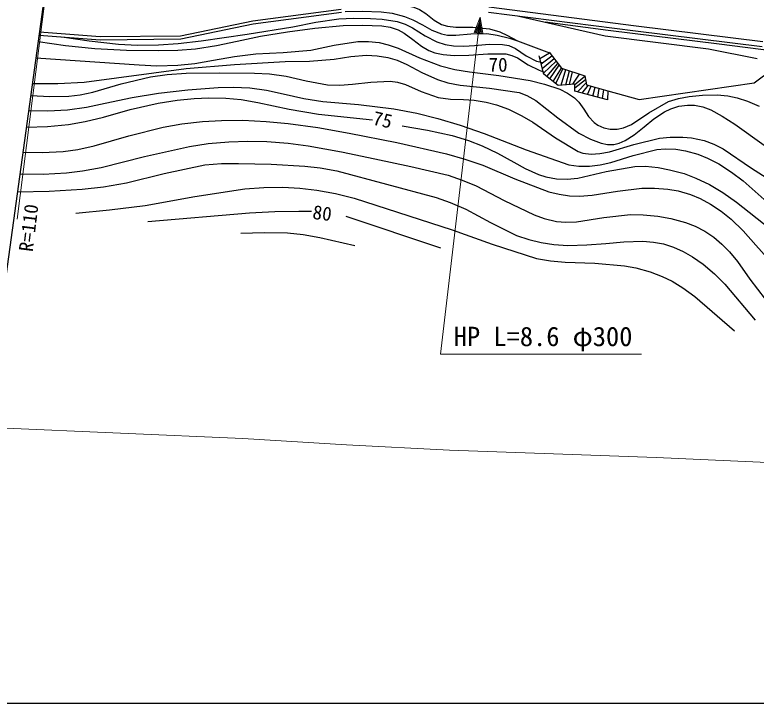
# Model space of a CAD drawing. Units: millimetres, scale not verified. Extents: x 40000 to 680000, y 20000 to 380000.
# Drawn here: x 279587 to 349545, y 205000 to 269952 of the extents above; entities that cross this region are included whole.
import ezdxf
from ezdxf.enums import TextEntityAlignment as Align

# ---------------------------------------------------------------- set-up
doc = ezdxf.new("R2010")
doc.units = ezdxf.units.MM
doc.header["$LTSCALE"] = 1000
for name, color, linetype, lineweight in [('M-BGD', 7, 'Continuous', 25), ('M-BMK-OTRS', 5, 'Continuous', 25), ('M-STR-HTXT', 7, 'Continuous', 13), ('M-TTL-BAND', 7, 'Continuous', 25)]:
    doc.layers.add(name, color=color, linetype=linetype, lineweight=lineweight)
doc.styles.add('ＭＳ ゴシック', font='')
doc.styles.get('ＭＳ ゴシック').set_extended_font_data('MS Gothic')

msp = doc.modelspace()

# ---------------------------------------------------------------- linework, layer by layer
at = {"layer": 'M-BGD'}
for p, q in [((302038, 269389), (310368, 270489)), ((302089, 269093), (310413, 270193)), ((324291, 270205), (338162, 268426)), ((324315, 270706), (338224, 268922)), ((295223, 267971), (302038, 269389)), ((327028, 269854), (335303, 267965)), ((295256, 267672), (302089, 269093)), ((335572, 268468), (329645, 269257)), ((338224, 268922), (350185, 267450)), ((281876, 268040), (287638, 267593)), ((281900, 268339), (287648, 267893)), ((287648, 267893), (295223, 267971)), ((335303, 267965), (345042, 266738)), ((346038, 267186), (335572, 268468)), ((338162, 268426), (350125, 266954)), ((287638, 267593), (295256, 267672)), ((327033, 267505), (330056, 266369)), ((345042, 266738), (349643, 265817)), ((353793, 266204), (346038, 267186)), ((329493, 264357), (329061, 266084)), ((329126, 265825), (330056, 266369)), ((329248, 265336), (330272, 266088)), ((330003, 266438), (331181, 264906)), ((329357, 264902), (330482, 265815)), ((329468, 264458), (330673, 265567)), ((329785, 264131), (330841, 265348)), ((330071, 263911), (330942, 265217)), ((330382, 263671), (331167, 264925)), ((330655, 263460), (331300, 264868)), ((331155, 263318), (331583, 264777)), ((331181, 264906), (333380, 264199)), ((331582, 263350), (331915, 264670)), ((331942, 263377), (332221, 264572)), ((349358, 263529), (351202, 264932)), ((330867, 263296), (329493, 264357)), ((332251, 263400), (332860, 264367)), ((332438, 263375), (333388, 264155)), ((332438, 263061), (333445, 263844)), ((333380, 264199), (333537, 263336)), ((332438, 263414), (330867, 263296)), ((332438, 262747), (332438, 263414)), ((332674, 262683), (333504, 263519)), ((333126, 262561), (333683, 263296)), ((333537, 263336), (335540, 262786)), ((333622, 262428), (333969, 263217)), ((334128, 262292), (334344, 263114)), ((338511, 261959), (349358, 263529)), ((335500, 261922), (332438, 262747)), ((334589, 262167), (334729, 263008)), ((335048, 262044), (335161, 262890)), ((335540, 262786), (335500, 261922)), ((335540, 262786), (338511, 261959)), ((310837, 250939), (319752, 247967))]:
    msp.add_line(p, q, dxfattribs=at)
for points in [[(315231, 271022), (316257, 270895), (317237, 270672), (317784, 270451), (318377, 270076), (319164, 269445), (319851, 269043), (320425, 268873), (321192, 268781), (322797, 268773), (324385, 268635), (325346, 268346), (326093, 268012), (327032, 267505)], [(310757, 270252), (312366, 270290), (314164, 270227), (315199, 270093), (316364, 269805), (317149, 269488), (318048, 269001), (318935, 268510), (319843, 268147), (320414, 268043), (321200, 268030), (322617, 268168), (324130, 268196), (325116, 268042), (326283, 267736), (327032, 267505)], [(284021, 267874), (286593, 267487), (289357, 267181), (291156, 267091), (293159, 267107), (294986, 267234), (297169, 267502), (301518, 268117), (305836, 268829), (307996, 269255), (310155, 269573), (311548, 269643), (313152, 269606), (314261, 269533), (315655, 269327), (316409, 269084), (317122, 268726), (318316, 267981), (319420, 267409), (320186, 267165), (320981, 267029), (321965, 266995), (322958, 267062), (324360, 267179), (325617, 267161), (326205, 267044), (326835, 266783), (327830, 266096), (328810, 265583), (329401, 265448)], [(281792, 267427), (284367, 267063), (287135, 266785), (290131, 266632), (293157, 266580), (294959, 266610), (296649, 266739), (298620, 267050), (300579, 267463), (302759, 267930), (305321, 268359), (307901, 268691), (310585, 268930), (312386, 268975), (314211, 268906), (315005, 268780), (315754, 268533), (316337, 268213), (317148, 267616), (317953, 267002), (318659, 266586), (319215, 266371), (320001, 266200), (321036, 266126), (322431, 266144), (324229, 266265), (325907, 266260), (326481, 266126), (327018, 265883), (328042, 265238), (329059, 264719), (329551, 264535)], [(281581, 265907), (291321, 265221), (292985, 265149), (294984, 265186), (296558, 265363), (298333, 265671), (300331, 266026), (302317, 266278), (304917, 266396), (307507, 266616), (309733, 267089), (311951, 267440), (312956, 267441), (313955, 267329), (314826, 267128), (315767, 266798), (317779, 265890), (319750, 265140), (321104, 264805), (322488, 264570), (325260, 264228), (328221, 263749), (329580, 263400), (331003, 262922), (331735, 262573), (332389, 262115), (332803, 261695), (333278, 261043), (333736, 260372), (334267, 259780), (334617, 259525), (335172, 259277), (335773, 259156), (336443, 259166), (337029, 259296), (337780, 259612), (339430, 260714), (341266, 261783), (342226, 262065), (343228, 262238), (344467, 262364), (345874, 262390), (346866, 262299), (347760, 262114), (348716, 261814), (349827, 261343)], [(281243, 263461), (283646, 263474), (286142, 263595), (295763, 264882), (300314, 265260), (305106, 265552), (307389, 265593), (309712, 265767), (311294, 266018), (312772, 266139), (313780, 266093), (314774, 265929), (315668, 265665), (316584, 265266), (318002, 264509), (319488, 263834), (320436, 263548), (321610, 263318), (324385, 263041), (327175, 262627), (327914, 262349), (328767, 261877), (330814, 260234), (332813, 258779), (333896, 258230), (334921, 257846), (335518, 257729), (336107, 257727), (336628, 257841), (337179, 258081), (338024, 258635), (338971, 259397), (339897, 260149), (340895, 260798), (341477, 261076), (342255, 261321), (343056, 261433), (343730, 261412), (344503, 261255), (345257, 260976), (346347, 260402), (347541, 259638), (350309, 257645)], [(281086, 262330), (282900, 262249), (284698, 262282), (285768, 262403), (286935, 262642), (289631, 263425), (292382, 264103), (293968, 264315), (295768, 264444), (298922, 264491), (302209, 264436), (303610, 264373), (305195, 264177), (307083, 263713), (309082, 263336), (310268, 263316), (311466, 263409), (313180, 263600), (314995, 263687), (315695, 263600), (316452, 263380), (317924, 262720), (319527, 262147), (320710, 261997), (321918, 261948), (322926, 261889), (324062, 261704), (325037, 261448), (326174, 261037), (327441, 260421), (328476, 259813), (330613, 258340), (332743, 257042), (333192, 256904), (333981, 256809), (334790, 256858), (335689, 257022), (337988, 257706), (340435, 258323), (341433, 258418), (342638, 258408), (343455, 258335), (344632, 258090), (345538, 257759), (346424, 257310), (349089, 255498), (351781, 253790)], [(280891, 260921), (282695, 260904), (284564, 260997), (286341, 261248), (288108, 261601), (290658, 262152), (293135, 262573), (295917, 262885), (298777, 263101), (300180, 263138), (301775, 263066), (303338, 262836), (304904, 262500), (306860, 262062), (308640, 261771), (312029, 261490), (315367, 261091), (317528, 260667), (319504, 260175), (321612, 259543), (323878, 258747), (327842, 257226), (331874, 255790), (332825, 255672), (333829, 255672), (334834, 255788), (335825, 256006), (337940, 256681), (340159, 257237), (340961, 257298), (341966, 257261), (342865, 257125), (344025, 256811), (344960, 256437), (346037, 255877), (347226, 255102), (348304, 254277), (351141, 251764)], [(280675, 259362), (282681, 259422), (284646, 259595), (286213, 259876), (287960, 260308), (290474, 261005), (293114, 261623), (294893, 261907), (296502, 262065), (297904, 262126), (299507, 262087), (300949, 261947), (302526, 261683), (305463, 261060), (308245, 260579), (313328, 260055)], [(280345, 256979), (282154, 256961), (284146, 257057), (285522, 257256), (287078, 257603), (290360, 258541), (293576, 259350), (295351, 259655), (297292, 259878), (299088, 259989), (301090, 259999), (303293, 259897), (305396, 259698), (308169, 259314), (311124, 258796), (315627, 257895), (320326, 256844), (322052, 256346), (323747, 255752), (326786, 254474), (329971, 253263), (330945, 253016), (331927, 252872), (332870, 252840), (334057, 252929), (336448, 253319), (338764, 253595), (339964, 253608), (341196, 253508), (342184, 253332), (343342, 252994), (344272, 252612), (345239, 252099), (346242, 251432), (347178, 250674), (348318, 249562), (349521, 248229), (350823, 246749)], [(316137, 259485), (318519, 259073), (320864, 258554), (322387, 258095), (323689, 257592), (325137, 256912), (326689, 256062), (327748, 255462), (329015, 254871), (329711, 254654), (330691, 254484), (331699, 254458), (332710, 254554), (335395, 255168), (338099, 255652), (339102, 255656), (340304, 255539), (341378, 255341), (342735, 254969), (343864, 254544), (345129, 253935), (346385, 253190), (347700, 252282), (350833, 249782)], [(280064, 254949), (282272, 254931), (284465, 255029), (285976, 255219), (287738, 255556), (291825, 256583), (296064, 257533), (297844, 257799), (299771, 257979), (301570, 258034), (303373, 257987), (305373, 257833), (307276, 257587), (310422, 257026), (313557, 256363), (316967, 255655), (320477, 254807), (321799, 254365), (323120, 253808), (325770, 252421), (328582, 251069), (329539, 250735), (330710, 250465), (331598, 250381), (332582, 250408), (335158, 250822), (337672, 251124), (338870, 251094), (340269, 250939), (341496, 250726), (342862, 250363), (343797, 250001), (344707, 249524), (345537, 248965), (346307, 248320), (347017, 247602), (347787, 246662), (348937, 245000), (350382, 243106)], [(279827, 253235), (282827, 253313), (285952, 253503), (287941, 253727), (290114, 254087), (293695, 254968), (297512, 255792), (299102, 255914), (300705, 255934), (303768, 255860), (306964, 255677), (308391, 255509), (309960, 255218), (319362, 252703), (320683, 252248), (322149, 251620), (324480, 250357), (326938, 249143), (328078, 248749), (329249, 248461), (330438, 248285), (331771, 248198), (333561, 248240), (335364, 248385), (337045, 248534), (338856, 248590), (339850, 248514), (340786, 248340), (341739, 248040), (342661, 247630), (343544, 247127), (344539, 246431), (345612, 245520), (346602, 244531), (349447, 241139)], [(285338, 251241), (288527, 251538), (291900, 251956), (296565, 252802), (301282, 253535), (303084, 253666), (304889, 253687), (306487, 253603), (308087, 253413), (309853, 253082), (311603, 252650), (320848, 249662), (324633, 248316), (328817, 246955), (330128, 246739), (331515, 246616), (334321, 246504), (337128, 246267), (338190, 246070), (339551, 245699), (340677, 245273), (341609, 244819), (342628, 244196), (343755, 243366), (347510, 240132)], [(292144, 250459), (301742, 251264), (304138, 251399), (306398, 251428), (307578, 251418)], [(300921, 249335), (303129, 249411), (305325, 249371), (306799, 249223), (308373, 248955), (311658, 248185)]]:
    msp.add_lwpolyline(points, dxfattribs=at)
at = {"layer": 'M-BMK-OTRS'}
msp.add_line((283565, 280240), (276322, 227916), dxfattribs=at)
at = {"layer": 'M-STR-HTXT'}
for p, q in [((283565, 280240), (279813, 250685)), ((323511, 269737), (319747, 237918)), ((322918, 268297), (323511, 269737)), ((323511, 269737), (323752, 268198)), ((323044, 268342), (323462, 269320)), ((323170, 268388), (323434, 269082)), ((323297, 268433), (323392, 268724)), ((323392, 268724), (323416, 268419)), ((323434, 269082), (323528, 268346)), ((323462, 269320), (323640, 268272)), ((323752, 268198), (322918, 268297)), ((323640, 268272), (323044, 268342)), ((323528, 268346), (323170, 268388)), ((323416, 268419), (323297, 268433)), ((319747, 237918), (338722, 237918)), ((276755, 231042), (301094, 229979))]:
    msp.add_line(p, q, dxfattribs=at)
msp.add_lwpolyline([(301094, 229979), (310876, 229381), (320615, 228888), (330409, 228525), (340123, 228176), (349913, 227739), (359703, 227298), (369487, 226957), (379282, 226649), (389002, 226273), (398793, 225838), (408390, 225476), (415038, 225283)], dxfattribs=at)
at = {"layer": 'M-TTL-BAND'}
msp.add_line((40000, 205000), (579000, 205000), dxfattribs=at)

# ---------------------------------------------------------------- texts
at = {"layer": 'M-BGD', "style": 'ＭＳ ゴシック'}
msp.add_text('70', height=1320, dxfattribs=at).set_placement((324290, 264189), align=Align.BOTTOM_LEFT)
for s, rotation, p in [('75', 347.3, (313189, 259226)), ('80', 352.1, (307566, 250326))]:
    msp.add_text(s, height=1320, rotation=rotation, dxfattribs=at).set_placement(p, align=Align.BOTTOM_LEFT)
at = {"layer": 'M-STR-HTXT', "style": 'ＭＳ ゴシック'}
msp.add_text('R=110', height=1320, rotation=82.9, dxfattribs=at).set_placement((281659, 247495), align=Align.BOTTOM_LEFT)
msp.add_text('HP L=8.6 φ300', height=1833, dxfattribs=at).set_placement((321009, 238139), align=Align.BOTTOM_LEFT)

doc.saveas('drawing.dxf')
